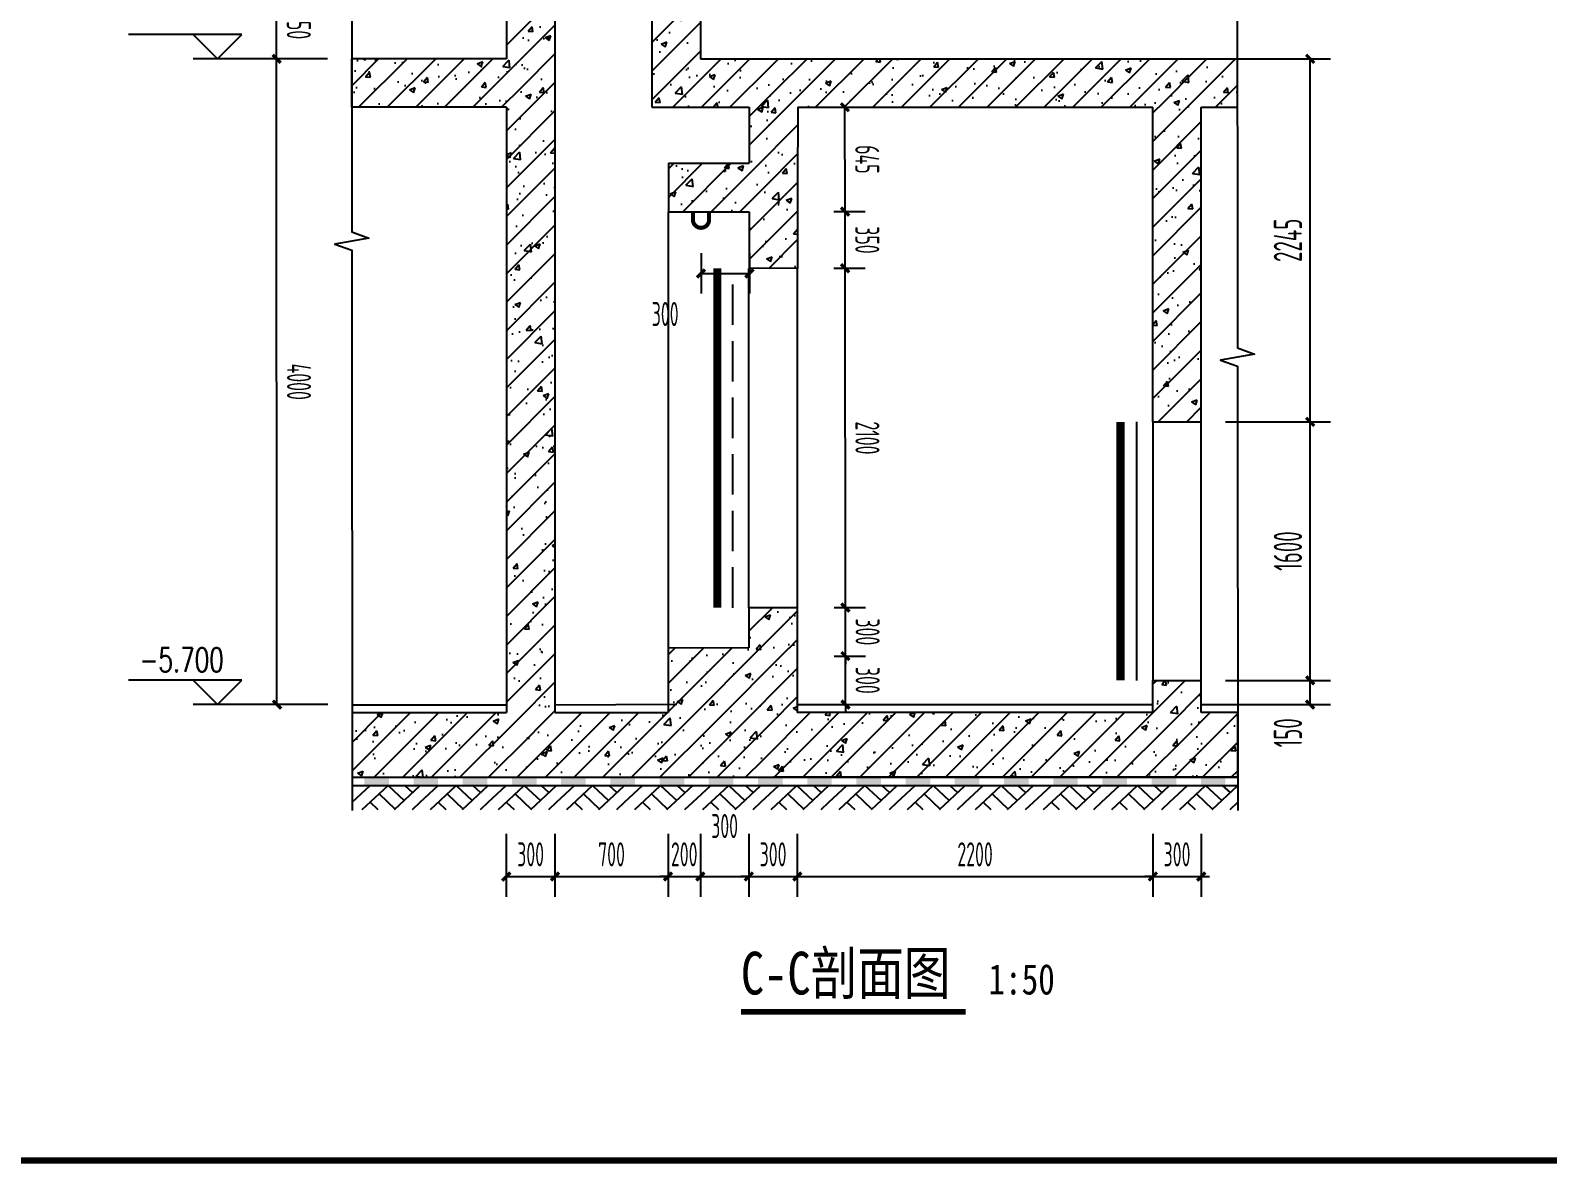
# Model space of a CAD drawing. Extents: x -473190 to 2138458, y -81875 to 2633646.
# Drawn here: x 1371582 to 1380972, y -21995 to -14981 of the extents above; entities that cross this region are included whole.
import ezdxf

# ---------------------------------------------------------------- set-up
doc = ezdxf.new("R2010")
doc.units = 0
doc.header["$LTSCALE"] = 1000
doc.linetypes.add('__DASH', pattern=[0.35, 0.25, -0.1])
for name, color, linetype in [('$0$填充', 8, 'Continuous'), ('A_PLAN_DETAIL_zx', 41, 'Continuous'), ('cxx车行线', 64, 'Continuous'), ('DIM_SYMB', 3, 'Continuous'), ('ECA_TK', 7, 'Continuous'), ('PUB_DIM', 3, 'Continuous'), ('PUB_HATCH', 8, 'Continuous'), ('PUB_TEXT', 7, 'Continuous'), ('RF-M', 4, 'Continuous'), ('RF-QT', 30, 'Continuous'), ('SURFACE', 6, 'Continuous'), ('tk', 7, 'Continuous'), ('TWT_DIM', 3, 'Continuous'), ('可见线', 7, 'Continuous')]:
    doc.layers.add(name, color=color, linetype=linetype)
doc.styles.add('_TCH_DIM', font='SIMPLEX', dxfattribs={"bigfont": 'GBCBIG'})
doc.styles.add('_TCH_DIM_T3', font='tssdeng.shx', dxfattribs={"width": 0.564706, "bigfont": '@@@tssdchn.shx'})
doc.styles.add('TYDG_01', font='', dxfattribs={"width": 0.8})
doc.styles.get('TYDG_01').set_extended_font_data('SimSun')
doc.dimstyles.new('_TCH_ARCH&&50', dxfattribs={"dimtxt": 175, "dimasz": 50, "dimexe": 125, "dimexo": 150, "dimgap": 50, "dimtad": 1, "dimdec": 0, "dimzin": 0, "dimdsep": 46, "dimtxsty": '_TCH_DIM_T3', "dimblk": 'ARCHTICK', "dimcen": 0.09, "dimclrt": 7, "dimazin": 2, "dimtfac": 1, "dimtdec": 0, "dimtix": 1, "dimtmove": 2, "dimatfit": 3, "dimfxl": 0, "dimtolj": 1, "dimtzin": 0, "dimarcsym": 0})
doc.dimstyles.new('_TWT_ARCH&&50', dxfattribs={"dimtxt": 148.75, "dimasz": 50, "dimexe": 125, "dimexo": 150, "dimgap": 63.125, "dimtad": 1, "dimdec": 0, "dimzin": 0, "dimdsep": 46, "dimtxsty": '_TCH_DIM_T3', "dimblk": 'ARCHTICK', "dimcen": 0.09, "dimclrt": 7, "dimazin": 2, "dimtfac": 1, "dimtdec": 0, "dimtix": 1, "dimtmove": 2, "dimatfit": 3, "dimfxl": 0, "dimtolj": 1, "dimtzin": 0, "dimarcsym": 0})
pattern_1 = [(45, (-477544.96, -71625.69), (-88.388348, 88.388348), []), (50, (-477544.96, -71625.7), (358.63009, -31.376067), [37.5, -412.5]), (355, (-477544.96, -71625.7), (-69.37567, 376.09607), [30, -330]), (100.4514, (-477515.08, -71628.3), (289.25469, 344.71977), [31.870095, -350.571056]), (46.1842, (-477544.96, -71525.7), (533.62052, -82.75951), [56.25, -618.75]), (96.6356, (-477500.5, -71532.6), (467.33135, 487.05894), [47.80514, -525.8565]), (351.1842, (-477544.96, -71525.7), (467.33097, 487.0593), [45, -495]), (21, (-477494.96, -71550.7), (298.453526, -201.309445), [37.5, -412.5]), (326, (-477494.96, -71550.7), (121.657666, 362.57502), [30, -330]), (71.4514, (-477470.1, -71567.47), (420.111314, 161.26525), [31.870095, -350.571056]), (37.5, (-477544.96, -71625.69), (6.079928, 166.446927), [0, -326, 0, -335, 0, -331.25]), (7.5, (-477544.96, -71625.69), (131.534769, 197.205856), [0, -191, 0, -318.5, 0, -126.25]), (327.5, (-477656.46, -71625.69), (266.911218, -11.277436), [0, -125, 0, -390, 0, -517.5]), (317.5, (-477706.46, -71625.7), (291.593085, 50.05249), [0, -162.5, 0, -259, 0, -367.5])]

# ---------------------------------------------------------------- blocks, each defined once
blk = doc.blocks.new('10B_A1E图框')
at = {"layer": 'ECA_TK', "const_width": 0.8}
blk.add_lwpolyline([(831, 10), (831, 584), (18, 584), (18, 10)], close=True, dxfattribs=at)
blk = doc.blocks.new('_ArchTick')
at = {"color": 0, "linetype": 'ByBlock', "const_width": 0.4}
blk.add_lwpolyline([(-0.5, -0.5), (0.5, 0.5)], dxfattribs=at)
blk = doc.blocks.new('*D2022')
at = {"layer": 'Defpoints', "color": 0, "transparency": 16777216}
for p in [(1378828.6, -19003.8), (1379502.4, -19003.8), (1378828.6, -19153.5)]:
    blk.add_point(p, dxfattribs=at)
at = {"layer": 'PUB_DIM', "color": 0, "lineweight": -2, "transparency": 16777216}
for p, q in [((1378978.6, -19003.8), (1379627.4, -19003.8)), ((1379502.4, -19153.5), (1379502.4, -19003.8)), ((1378978.6, -19153.5), (1379627.4, -19153.5))]:
    blk.add_line(p, q, dxfattribs=at)
at = {"layer": 'PUB_DIM', "color": 0, "lineweight": -2, "transparency": 16777216, "xscale": 50, "yscale": 50, "zscale": 50}
for p, rotation in [((1379502.4, -19003.8), 90), ((1379502.4, -19153.5), 270)]:
    blk.add_blockref('_ArchTick', p, dxfattribs=dict(at, rotation=rotation))
at = {"layer": 'PUB_DIM', "color": 7, "transparency": 16777216, "insert": (1379364.9, -19328.5), "char_height": 175, "attachment_point": 5, "rotation": 90, "style": '_TCH_DIM_T3'}
blk.add_mtext('\\A1;150', dxfattribs=at)
blk = doc.blocks.new('*D2023')
at = {"layer": 'Defpoints', "color": 0, "transparency": 16777216}
for p in [(1378828.6, -17403.8), (1379502.4, -17403.8), (1378828.6, -19003.8)]:
    blk.add_point(p, dxfattribs=at)
at = {"layer": 'PUB_DIM', "color": 0, "lineweight": -2, "transparency": 16777216}
for p, q in [((1378978.6, -17403.8), (1379627.4, -17403.8)), ((1379502.4, -19003.8), (1379502.4, -17403.8)), ((1378978.6, -19003.8), (1379627.4, -19003.8))]:
    blk.add_line(p, q, dxfattribs=at)
at = {"layer": 'PUB_DIM', "color": 0, "lineweight": -2, "transparency": 16777216, "xscale": 50, "yscale": 50, "zscale": 50}
for p, rotation in [((1379502.4, -17403.8), 90), ((1379502.4, -19003.8), 270)]:
    blk.add_blockref('_ArchTick', p, dxfattribs=dict(at, rotation=rotation))
at = {"layer": 'PUB_DIM', "color": 7, "transparency": 16777216, "insert": (1379364.9, -18203.8), "char_height": 175, "attachment_point": 5, "rotation": 90, "style": '_TCH_DIM_T3'}
blk.add_mtext('\\A1;1600', dxfattribs=at)
blk = doc.blocks.new('*D2024')
at = {"layer": 'Defpoints', "color": 0, "transparency": 16777216}
for p in [(1378828.6, -15157.7), (1379502.4, -15157.7), (1378828.6, -17403.8)]:
    blk.add_point(p, dxfattribs=at)
at = {"layer": 'PUB_DIM', "color": 0, "lineweight": -2, "transparency": 16777216}
for p, q in [((1378978.6, -15157.7), (1379627.4, -15157.7)), ((1379502.4, -17403.8), (1379502.4, -15157.7)), ((1378978.6, -17403.8), (1379627.4, -17403.8))]:
    blk.add_line(p, q, dxfattribs=at)
at = {"layer": 'PUB_DIM', "color": 0, "lineweight": -2, "transparency": 16777216, "xscale": 50, "yscale": 50, "zscale": 50}
for p, rotation in [((1379502.4, -15157.7), 90), ((1379502.4, -17403.8), 270)]:
    blk.add_blockref('_ArchTick', p, dxfattribs=dict(at, rotation=rotation))
at = {"layer": 'PUB_DIM', "color": 7, "transparency": 16777216, "insert": (1379364.9, -16280.7), "char_height": 175, "attachment_point": 5, "rotation": 90, "style": '_TCH_DIM_T3'}
blk.add_mtext('\\A1;2245', dxfattribs=at)
blk = doc.blocks.new('*D2041')
at = {"layer": 'Defpoints', "color": 0, "transparency": 16777216}
for p in [(1373105.9, -15158), (1373570.5, -15157.7), (1373572.8, -19153.7)]:
    blk.add_point(p, dxfattribs=at)
at = {"layer": 'TWT_DIM', "color": 0, "lineweight": -2, "transparency": 16777216}
for p, q in [((1373420.5, -15157.8), (1372980.9, -15158)), ((1373108.2, -19154), (1373105.9, -15158)), ((1373422.8, -19153.8), (1372983.2, -19154.1))]:
    blk.add_line(p, q, dxfattribs=at)
at = {"layer": 'TWT_DIM', "color": 0, "lineweight": -2, "transparency": 16777216, "xscale": 50, "yscale": 50, "zscale": 50}
for p, rotation in [((1373105.9, -15158), 90.03255938142323), ((1373108.2, -19154), 270.0325593814233)]:
    blk.add_blockref('_ArchTick', p, dxfattribs=dict(at, rotation=rotation))
at = {"layer": 'TWT_DIM', "color": 7, "transparency": 16777216, "insert": (1373244.6, -17155.9), "char_height": 148.75, "attachment_point": 5, "rotation": 270.03256, "style": '_TCH_DIM_T3'}
blk.add_mtext('\\A1;4000', dxfattribs=at)
blk = doc.blocks.new('*D2042')
at = {"layer": 'Defpoints', "color": 0, "transparency": 16777216}
for p in [(1373105.7, -14703.3), (1373570.2, -14703), (1373570.5, -15157.7)]:
    blk.add_point(p, dxfattribs=at)
at = {"layer": 'TWT_DIM', "color": 0, "lineweight": -2, "transparency": 16777216}
for p, q in [((1373420.2, -14703.1), (1372980.7, -14703.3)), ((1373105.9, -15158), (1373105.7, -14703.3)), ((1373420.5, -15157.8), (1372980.9, -15158))]:
    blk.add_line(p, q, dxfattribs=at)
at = {"layer": 'TWT_DIM', "color": 0, "lineweight": -2, "transparency": 16777216, "xscale": 50, "yscale": 50, "zscale": 50}
for p, rotation in [((1373105.7, -14703.3), 90.03255938140357), ((1373105.9, -15158), 270.0325593814036)]:
    blk.add_blockref('_ArchTick', p, dxfattribs=dict(at, rotation=rotation))
at = {"layer": 'TWT_DIM', "color": 7, "transparency": 16777216, "insert": (1373243.3, -14930.5), "char_height": 148.75, "attachment_point": 5, "rotation": 270.03256, "style": '_TCH_DIM_T3'}
blk.add_mtext('\\A1;1550', dxfattribs=at)
blk = doc.blocks.new('*D2047')
at = {"layer": 'Defpoints', "color": 0, "transparency": 16777216}
for p in [(1378528.6, -19803.7), (1378828.6, -19803.7), (1378828.6, -20217.9)]:
    blk.add_point(p, dxfattribs=at)
at = {"layer": 'TWT_DIM', "color": 0, "lineweight": -2, "transparency": 16777216}
for p, q in [((1378528.6, -19953.7), (1378528.6, -20342.9)), ((1378828.6, -19953.7), (1378828.6, -20342.9)), ((1378528.6, -20217.9), (1378478.6, -20217.9)), ((1378528.6, -20217.9), (1378828.6, -20217.9)), ((1378828.6, -20217.9), (1378878.6, -20217.9))]:
    blk.add_line(p, q, dxfattribs=at)
at = {"layer": 'TWT_DIM', "color": 0, "lineweight": -2, "transparency": 16777216, "xscale": 50, "yscale": 50, "zscale": 50}
for p, rotation in [((1378528.6, -20217.9), 8.338140713881614e-05), ((1378828.6, -20217.9), 180.0000833814072)]:
    blk.add_blockref('_ArchTick', p, dxfattribs=dict(at, rotation=rotation))
at = {"layer": 'TWT_DIM', "color": 7, "transparency": 16777216, "insert": (1378678.6, -20080.4), "char_height": 148.75, "attachment_point": 5, "rotation": 0.00008, "style": '_TCH_DIM_T3'}
blk.add_mtext('\\A1;300', dxfattribs=at)
blk = doc.blocks.new('*D2048')
at = {"layer": 'Defpoints', "color": 0, "transparency": 16777216}
for p in [(1376328.6, -19803.7), (1378528.6, -19803.7), (1378528.6, -20217.9)]:
    blk.add_point(p, dxfattribs=at)
at = {"layer": 'TWT_DIM', "color": 0, "lineweight": -2, "transparency": 16777216}
for p, q in [((1376328.6, -19953.7), (1376328.6, -20342.9)), ((1378528.6, -19953.7), (1378528.6, -20342.9)), ((1376328.6, -20217.9), (1378528.6, -20217.9))]:
    blk.add_line(p, q, dxfattribs=at)
at = {"layer": 'TWT_DIM', "color": 0, "lineweight": -2, "transparency": 16777216, "xscale": 50, "yscale": 50, "zscale": 50}
for p, rotation in [((1376328.6, -20217.9), 180.0000833814073), ((1378528.6, -20217.9), 8.338140730580702e-05)]:
    blk.add_blockref('_ArchTick', p, dxfattribs=dict(at, rotation=rotation))
at = {"layer": 'TWT_DIM', "color": 7, "transparency": 16777216, "insert": (1377428.6, -20080.4), "char_height": 148.75, "attachment_point": 5, "rotation": 0.00008, "style": '_TCH_DIM_T3'}
blk.add_mtext('\\A1;2200', dxfattribs=at)
blk = doc.blocks.new('*D2049')
at = {"layer": 'Defpoints', "color": 0, "transparency": 16777216}
for p in [(1376028.4, -19803.7), (1376328.6, -19803.7), (1376328.6, -20217.9)]:
    blk.add_point(p, dxfattribs=at)
at = {"layer": 'TWT_DIM', "color": 0, "lineweight": -2, "transparency": 16777216}
for p, q in [((1376028.4, -19953.7), (1376028.4, -20342.9)), ((1376328.6, -19953.7), (1376328.6, -20342.9)), ((1376028.4, -20217.9), (1375978.4, -20217.9)), ((1376028.4, -20217.9), (1376328.6, -20217.9)), ((1376328.6, -20217.9), (1376378.6, -20217.9))]:
    blk.add_line(p, q, dxfattribs=at)
at = {"layer": 'TWT_DIM', "color": 0, "lineweight": -2, "transparency": 16777216, "xscale": 50, "yscale": 50, "zscale": 50}
for p, rotation in [((1376028.4, -20217.9), 8.338140761843249e-05), ((1376328.6, -20217.9), 180.0000833814076)]:
    blk.add_blockref('_ArchTick', p, dxfattribs=dict(at, rotation=rotation))
at = {"layer": 'TWT_DIM', "color": 7, "transparency": 16777216, "insert": (1376178.5, -20080.4), "char_height": 148.75, "attachment_point": 5, "rotation": 0.00008, "style": '_TCH_DIM_T3'}
blk.add_mtext('\\A1;300', dxfattribs=at)
blk = doc.blocks.new('*D2050')
at = {"layer": 'Defpoints', "color": 0, "transparency": 16777216}
for p in [(1375728.6, -19803.7), (1376028.4, -19803.7), (1376028.4, -20217.9)]:
    blk.add_point(p, dxfattribs=at)
at = {"layer": 'TWT_DIM', "color": 0, "lineweight": -2, "transparency": 16777216}
for p, q in [((1375728.6, -19953.7), (1375728.6, -20342.9)), ((1376028.4, -19953.7), (1376028.4, -20342.9)), ((1375728.6, -20217.9), (1376028.4, -20217.9))]:
    blk.add_line(p, q, dxfattribs=at)
at = {"layer": 'TWT_DIM', "color": 0, "lineweight": -2, "transparency": 16777216, "xscale": 50, "yscale": 50, "zscale": 50}
for p, rotation in [((1375728.6, -20217.9), 180.0000833814073), ((1376028.4, -20217.9), 8.33814073566959e-05)]:
    blk.add_blockref('_ArchTick', p, dxfattribs=dict(at, rotation=rotation))
at = {"layer": 'TWT_DIM', "color": 7, "transparency": 16777216, "insert": (1375878.5, -19905.4), "char_height": 148.75, "attachment_point": 5, "rotation": 0.00008, "style": '_TCH_DIM_T3'}
blk.add_mtext('\\A1;300', dxfattribs=at)
blk = doc.blocks.new('*D2051')
at = {"layer": 'Defpoints', "color": 0, "transparency": 16777216}
for p in [(1375528.5, -19803.7), (1375728.6, -19803.7), (1375728.6, -20217.9)]:
    blk.add_point(p, dxfattribs=at)
at = {"layer": 'TWT_DIM', "color": 0, "lineweight": -2, "transparency": 16777216}
for p, q in [((1375528.5, -19953.7), (1375528.5, -20342.9)), ((1375728.6, -19953.7), (1375728.6, -20342.9)), ((1375528.5, -20217.9), (1375478.5, -20217.9)), ((1375528.5, -20217.9), (1375728.6, -20217.9)), ((1375728.6, -20217.9), (1375778.6, -20217.9))]:
    blk.add_line(p, q, dxfattribs=at)
at = {"layer": 'TWT_DIM', "color": 0, "lineweight": -2, "transparency": 16777216, "xscale": 50, "yscale": 50, "zscale": 50}
for p, rotation in [((1375528.5, -20217.9), 8.33814077783046e-05), ((1375728.6, -20217.9), 180.0000833814077)]:
    blk.add_blockref('_ArchTick', p, dxfattribs=dict(at, rotation=rotation))
at = {"layer": 'TWT_DIM', "color": 7, "transparency": 16777216, "insert": (1375628.6, -20080.4), "char_height": 148.75, "attachment_point": 5, "rotation": 0.00008, "style": '_TCH_DIM_T3'}
blk.add_mtext('\\A1;200', dxfattribs=at)
blk = doc.blocks.new('*D2052')
at = {"layer": 'Defpoints', "color": 0, "transparency": 16777216}
for p in [(1374828.6, -19803.7), (1375528.5, -19803.7), (1375528.5, -20217.9)]:
    blk.add_point(p, dxfattribs=at)
at = {"layer": 'TWT_DIM', "color": 0, "lineweight": -2, "transparency": 16777216}
for p, q in [((1374828.6, -19953.7), (1374828.6, -20342.9)), ((1375528.5, -19953.7), (1375528.5, -20342.9)), ((1374828.6, -20217.9), (1375528.5, -20217.9))]:
    blk.add_line(p, q, dxfattribs=at)
at = {"layer": 'TWT_DIM', "color": 0, "lineweight": -2, "transparency": 16777216, "xscale": 50, "yscale": 50, "zscale": 50}
for p, rotation in [((1374828.6, -20217.9), 180.0000833814072), ((1375528.5, -20217.9), 8.338140716586261e-05)]:
    blk.add_blockref('_ArchTick', p, dxfattribs=dict(at, rotation=rotation))
at = {"layer": 'TWT_DIM', "color": 7, "transparency": 16777216, "insert": (1375178.6, -20080.4), "char_height": 148.75, "attachment_point": 5, "rotation": 0.00008, "style": '_TCH_DIM_T3'}
blk.add_mtext('\\A1;700', dxfattribs=at)
blk = doc.blocks.new('*D2053')
at = {"layer": 'Defpoints', "color": 0, "transparency": 16777216}
for p in [(1374527.2, -19803.7), (1374828.6, -19803.7), (1374828.6, -20217.9)]:
    blk.add_point(p, dxfattribs=at)
at = {"layer": 'TWT_DIM', "color": 0, "lineweight": -2, "transparency": 16777216}
for p, q in [((1374527.2, -19953.7), (1374527.2, -20342.9)), ((1374828.6, -19953.7), (1374828.6, -20342.9)), ((1374527.2, -20217.9), (1374828.6, -20217.9))]:
    blk.add_line(p, q, dxfattribs=at)
at = {"layer": 'TWT_DIM', "color": 0, "lineweight": -2, "transparency": 16777216, "xscale": 50, "yscale": 50, "zscale": 50}
for p, rotation in [((1374527.2, -20217.9), 180.0000833814075), ((1374828.6, -20217.9), 8.338140753480696e-05)]:
    blk.add_blockref('_ArchTick', p, dxfattribs=dict(at, rotation=rotation))
at = {"layer": 'TWT_DIM', "color": 7, "transparency": 16777216, "insert": (1374677.9, -20080.4), "char_height": 148.75, "attachment_point": 5, "rotation": 0.00008, "style": '_TCH_DIM_T3'}
blk.add_mtext('\\A1;300', dxfattribs=at)
blk = doc.blocks.new('*D2054')
at = {"layer": 'Defpoints', "color": 0, "transparency": 16777216}
for p in [(1376402.9, -15457.7), (1376623.1, -15457.5), (1376403.5, -16103.3)]:
    blk.add_point(p, dxfattribs=at)
at = {"layer": 'TWT_DIM', "color": 0, "lineweight": -2, "transparency": 16777216}
for p, q in [((1376552.9, -15457.5), (1376748.1, -15457.4)), ((1376623.7, -16103.1), (1376623.1, -15457.5)), ((1376553.5, -16103.2), (1376748.7, -16103))]:
    blk.add_line(p, q, dxfattribs=at)
at = {"layer": 'TWT_DIM', "color": 0, "lineweight": -2, "transparency": 16777216, "xscale": 50, "yscale": 50, "zscale": 50}
for p, rotation in [((1376623.1, -15457.5), 90.05403621499207), ((1376623.7, -16103.1), 270.0540362149921)]:
    blk.add_blockref('_ArchTick', p, dxfattribs=dict(at, rotation=rotation))
at = {"layer": 'TWT_DIM', "color": 7, "transparency": 16777216, "insert": (1376760.9, -15780.2), "char_height": 148.75, "attachment_point": 5, "rotation": 270.05404, "style": '_TCH_DIM_T3'}
blk.add_mtext('\\A1;645', dxfattribs=at)
blk = doc.blocks.new('*D2055')
at = {"layer": 'Defpoints', "color": 0, "transparency": 16777216}
for p in [(1376403.5, -16103.3), (1376623.7, -16103.1), (1376403.9, -16454.1)]:
    blk.add_point(p, dxfattribs=at)
at = {"layer": 'TWT_DIM', "color": 0, "lineweight": -2, "transparency": 16777216}
for p, q in [((1376553.5, -16103.2), (1376748.7, -16103)), ((1376624.1, -16453.9), (1376623.7, -16103.1)), ((1376553.9, -16454), (1376749.1, -16453.8))]:
    blk.add_line(p, q, dxfattribs=at)
at = {"layer": 'TWT_DIM', "color": 0, "lineweight": -2, "transparency": 16777216, "xscale": 50, "yscale": 50, "zscale": 50}
for p, rotation in [((1376623.7, -16103.1), 90.0540362149784), ((1376624.1, -16453.9), 270.0540362149784)]:
    blk.add_blockref('_ArchTick', p, dxfattribs=dict(at, rotation=rotation))
at = {"layer": 'TWT_DIM', "color": 7, "transparency": 16777216, "insert": (1376761.4, -16278.4), "char_height": 148.75, "attachment_point": 5, "rotation": 270.05404, "style": '_TCH_DIM_T3'}
blk.add_mtext('\\A1;350', dxfattribs=at)
blk = doc.blocks.new('*D2056')
at = {"layer": 'Defpoints', "color": 0, "transparency": 16777216}
for p in [(1376403.9, -16454.1), (1376624.1, -16453.9), (1376405.9, -18554.1)]:
    blk.add_point(p, dxfattribs=at)
at = {"layer": 'TWT_DIM', "color": 0, "lineweight": -2, "transparency": 16777216}
for p, q in [((1376553.9, -16454), (1376749.1, -16453.8)), ((1376626, -18553.9), (1376624.1, -16453.9)), ((1376555.9, -18554), (1376751, -18553.8))]:
    blk.add_line(p, q, dxfattribs=at)
at = {"layer": 'TWT_DIM', "color": 0, "lineweight": -2, "transparency": 16777216, "xscale": 50, "yscale": 50, "zscale": 50}
for p, rotation in [((1376624.1, -16453.9), 90.05403621498861), ((1376626, -18553.9), 270.0540362149886)]:
    blk.add_blockref('_ArchTick', p, dxfattribs=dict(at, rotation=rotation))
at = {"layer": 'TWT_DIM', "color": 7, "transparency": 16777216, "insert": (1376762.6, -17503.8), "char_height": 148.75, "attachment_point": 5, "rotation": 270.05404, "style": '_TCH_DIM_T3'}
blk.add_mtext('\\A1;2100', dxfattribs=at)
blk = doc.blocks.new('*D2057')
at = {"layer": 'Defpoints', "color": 0, "transparency": 16777216}
for p in [(1376405.9, -18554.1), (1376626, -18553.9), (1376406.1, -18854.1)]:
    blk.add_point(p, dxfattribs=at)
at = {"layer": 'TWT_DIM', "color": 0, "lineweight": -2, "transparency": 16777216}
for p, q in [((1376555.9, -18554), (1376751, -18553.8)), ((1376626, -18553.9), (1376626, -18503.9)), ((1376626.3, -18853.9), (1376626, -18553.9)), ((1376556.1, -18854), (1376751.3, -18853.8)), ((1376626.3, -18853.9), (1376626.4, -18903.9))]:
    blk.add_line(p, q, dxfattribs=at)
at = {"layer": 'TWT_DIM', "color": 0, "lineweight": -2, "transparency": 16777216, "xscale": 50, "yscale": 50, "zscale": 50}
for p, rotation in [((1376626, -18553.9), 270.0540362149947), ((1376626.3, -18853.9), 90.05403621499464)]:
    blk.add_blockref('_ArchTick', p, dxfattribs=dict(at, rotation=rotation))
at = {"layer": 'TWT_DIM', "color": 7, "transparency": 16777216, "insert": (1376763.7, -18703.8), "char_height": 148.75, "attachment_point": 5, "rotation": 270.05404, "style": '_TCH_DIM_T3'}
blk.add_mtext('\\A1;300', dxfattribs=at)
blk = doc.blocks.new('*D2058')
at = {"layer": 'Defpoints', "color": 0, "transparency": 16777216}
for p in [(1376406.1, -18854.1), (1376626.3, -18853.9), (1376406.4, -19154.1)]:
    blk.add_point(p, dxfattribs=at)
at = {"layer": 'TWT_DIM', "color": 0, "lineweight": -2, "transparency": 16777216}
for p, q in [((1376556.1, -18854), (1376751.3, -18853.8)), ((1376626.3, -18853.9), (1376626.3, -18803.9)), ((1376626.6, -19153.9), (1376626.3, -18853.9)), ((1376556.4, -19154), (1376751.6, -19153.8)), ((1376626.6, -19153.9), (1376626.7, -19203.9))]:
    blk.add_line(p, q, dxfattribs=at)
at = {"layer": 'TWT_DIM', "color": 0, "lineweight": -2, "transparency": 16777216, "xscale": 50, "yscale": 50, "zscale": 50}
for p, rotation in [((1376626.3, -18853.9), 270.0540362149956), ((1376626.6, -19153.9), 90.05403621499556)]:
    blk.add_blockref('_ArchTick', p, dxfattribs=dict(at, rotation=rotation))
at = {"layer": 'TWT_DIM', "color": 7, "transparency": 16777216, "insert": (1376764, -19003.8), "char_height": 148.75, "attachment_point": 5, "rotation": 270.05404, "style": '_TCH_DIM_T3'}
blk.add_mtext('\\A1;300', dxfattribs=at)
blk = doc.blocks.new('*D2059')
at = {"layer": 'Defpoints', "color": 0, "transparency": 16777216}
for p in [(1375732.5, -16211), (1376032, -16211), (1376032, -16485.8)]:
    blk.add_point(p, dxfattribs=at)
at = {"layer": 'TWT_DIM', "color": 0, "lineweight": -2, "transparency": 16777216}
for p, q in [((1375732.5, -16361), (1375732.5, -16610.8)), ((1376032, -16361), (1376032, -16610.8)), ((1375732.5, -16485.8), (1376032, -16485.8))]:
    blk.add_line(p, q, dxfattribs=at)
at = {"layer": 'TWT_DIM', "color": 0, "lineweight": -2, "transparency": 16777216, "xscale": 50, "yscale": 50, "zscale": 50}
for p, rotation in [((1375732.5, -16485.8), 179.9983095323187), ((1376032, -16485.8), 359.9983095323187)]:
    blk.add_blockref('_ArchTick', p, dxfattribs=dict(at, rotation=rotation))
at = {"layer": 'TWT_DIM', "color": 7, "transparency": 16777216, "insert": (1375510.6, -16736.6), "char_height": 148.75, "attachment_point": 5, "rotation": 359.99831, "style": '_TCH_DIM_T3'}
blk.add_mtext('\\A1;300', dxfattribs=at)
blk = doc.blocks.new('$LinePat$防水层2')
at = {"color": 0}
blk.add_line((0, 0), (600, 0), dxfattribs=at)
blk.add_solid([(150, 0), (450, 0), (150, -100), (450, -100)], dxfattribs=at)
blk = doc.blocks.new('$LinePat$素土夯实')
at = {"color": 0}
for p, q in [((0, -210), (210, 0)), ((120, -300), (420, 0)), ((420, 0), (608, -188)), ((495, -300), (795, 0)), ((615, 0), (705, -90)), ((315, -105), (502, -293)), ((210, -210), (300, -300)), ((705, -300), (795, -210))]:
    blk.add_line(p, q, dxfattribs=at)

msp = doc.modelspace()

# ---------------------------------------------------------------- hatches: boundary and pattern name
at = {"layer": 'PUB_HATCH'}
h = msp.add_hatch(dxfattribs=at)
h.set_pattern_fill('钢筋混凝土', color=256, scale=50, style=0)
h.set_pattern_definition(pattern_1)
h.paths.add_polyline_path([(1374528.6, -14103), (1374528.6, -15157.7), (1374628.6, -15349.4), (1374828.6, -15432.7), (1374828.6, -14103)])
h = msp.add_hatch(dxfattribs=at)
h.set_pattern_fill('钢筋混凝土', color=256, scale=50, style=0)
h.set_pattern_definition(pattern_1)
h.paths.add_polyline_path([(1375428.6, -14103), (1375428.6, -15457.7), (1375728.6, -15157.7), (1375728.6, -14103)])
h = msp.add_hatch(dxfattribs=at)
h.set_pattern_fill('钢筋混凝土', color=256, scale=50, style=0)
h.set_pattern_definition(pattern_1)
h.paths.add_polyline_path([(1374628.6, -15349.4), (1374528.6, -15157.7), (1373570.7, -15157.7), (1373570.7, -15457.7), (1374528.6, -15457.7)])
h = msp.add_hatch(dxfattribs=at)
h.set_pattern_fill('钢筋混凝土', color=256, scale=50, style=0)
h.set_pattern_definition(pattern_1)
h.paths.add_polyline_path([(1375728.6, -15157.7), (1375428.6, -15457.7), (1376030.7, -15457.7), (1376180.7, -15357.7), (1376180.7, -15157.7)])
h = msp.add_hatch(dxfattribs=at)
h.set_pattern_fill('钢筋混凝土', color=256, scale=50, style=0)
h.set_pattern_definition(pattern_1)
h.paths.add_polyline_path([(1376180.7, -15357.7), (1376330.7, -15457.7), (1378528.6, -15457.7), (1378728.6, -15357.7), (1378828.6, -15157.7), (1376180.7, -15157.7)])
h = msp.add_hatch(dxfattribs=at)
h.set_pattern_fill('钢筋混凝土', color=256, scale=50, style=0)
h.set_pattern_definition(pattern_1)
h.paths.add_polyline_path([(1378728.6, -15357.7), (1378828.6, -15457.7), (1379051.8, -15457.7), (1379051.8, -15157.7), (1378828.6, -15157.7)])
h = msp.add_hatch(dxfattribs=at)
h.set_pattern_fill('钢筋混凝土', color=256, scale=50, style=0)
h.set_pattern_definition(pattern_1)
h.paths.add_polyline_path([(1374628.6, -15349.4), (1374528.6, -15457.7), (1374528.6, -19203.7), (1374678.6, -19337.1), (1374828.6, -19203.7), (1374828.6, -15432.7)])
h = msp.add_hatch(dxfattribs=at)
h.set_pattern_fill('钢筋混凝土', color=256, scale=50, style=0)
h.set_pattern_definition(pattern_1)
h.paths.add_polyline_path([(1376180.7, -15357.7), (1376030.7, -15457.7), (1376030.6, -15804.1), (1376130.5, -15954.2), (1376330.5, -15954.3), (1376330.7, -15457.7)])
h = msp.add_hatch(dxfattribs=at)
h.set_pattern_fill('钢筋混凝土', color=256, scale=50, style=0)
h.set_pattern_definition(pattern_1)
h.paths.add_polyline_path([(1378828.6, -17403.8), (1378828.6, -15457.7), (1378728.6, -15357.7), (1378528.6, -15457.7), (1378528.6, -17403.8)])
h = msp.add_hatch(dxfattribs=at)
h.set_pattern_fill('钢筋混凝土', color=256, scale=50, style=0)
h.set_pattern_definition(pattern_1)
h.paths.add_polyline_path([(1375530.3, -16103.7), (1376030.4, -16104.1), (1376130.5, -15954.2), (1376030.6, -15804.1), (1375530.5, -15803.7)])
h = msp.add_hatch(dxfattribs=at)
h.set_pattern_fill('钢筋混凝土', color=256, scale=50, style=0)
h.set_pattern_definition(pattern_1)
h.paths.add_polyline_path([(1376130.5, -15954.2), (1376030.4, -16104.1), (1376030.2, -16454.1), (1376330.2, -16454.3), (1376330.5, -15954.3)])
h = msp.add_hatch(dxfattribs=at)
h.set_pattern_fill('钢筋混凝土', color=256, scale=50, style=0)
h.set_pattern_definition(pattern_1)
h.paths.add_polyline_path([(1376028.5, -18554.1), (1376028.4, -18803.5), (1375961.7, -18803.6), (1376328.4, -18803.7), (1376328.5, -18554.3)])
h = msp.add_hatch(dxfattribs=at)
h.set_pattern_fill('钢筋混凝土', color=256, scale=50, style=0)
h.set_pattern_definition(pattern_1)
h.paths.add_polyline_path([(1376328.4, -18803.5), (1375528.4, -18803.8), (1375528.5, -19203.7), (1376013, -19337.1), (1376328.5, -19203.7)])
h = msp.add_hatch(dxfattribs=at)
h.set_pattern_fill('钢筋混凝土', color=256, scale=50, style=0)
h.set_pattern_definition(pattern_1)
h.paths.add_polyline_path([(1378728.6, -19337.1), (1378828.6, -19203.7), (1378828.6, -19003.8), (1378528.6, -19003.8), (1378528.6, -19203.7)])
h = msp.add_hatch(dxfattribs=at)
h.set_pattern_fill('钢筋混凝土', color=256, scale=50, style=0)
h.set_pattern_definition(pattern_1)
h.paths.add_polyline_path([(1373572.6, -19603.7), (1374678.6, -19603.7), (1374678.6, -19337.1), (1374528.6, -19203.7), (1373572.6, -19203.7)])
h = msp.add_hatch(dxfattribs=at)
h.set_pattern_fill('钢筋混凝土', color=256, scale=50, style=0)
h.set_pattern_definition(pattern_1)
h.paths.add_polyline_path([(1374678.6, -19337.1), (1374678.6, -19603.7), (1376182.1, -19603.7), (1376013, -19337.1), (1375528.5, -19203.7), (1374828.6, -19203.7)])
h = msp.add_hatch(dxfattribs=at)
h.set_pattern_fill('钢筋混凝土', color=256, scale=50, style=0)
h.set_pattern_definition(pattern_1)
h.paths.add_polyline_path([(1378728.6, -19337.1), (1378528.6, -19203.7), (1376328.5, -19203.7), (1376013, -19337.1), (1376182.1, -19603.7), (1378828.6, -19603.7)])
h = msp.add_hatch(dxfattribs=at)
h.set_pattern_fill('钢筋混凝土', color=256, scale=50, style=0)
h.set_pattern_definition(pattern_1)
h.paths.add_polyline_path([(1379054.3, -19203.7), (1378828.6, -19203.7), (1378728.6, -19337.1), (1378828.6, -19603.7), (1379054.3, -19603.7)])

# ---------------------------------------------------------------- linework, layer by layer
msp.add_lwpolyline([(1378828.6, -19153.6), (1379054.1, -19153.5)])
at = {"layer": 'A_PLAN_DETAIL_zx', "const_width": 25}
msp.add_lwpolyline([(1375682.5, -16103.7), (1375682.5, -16153.6, 1), (1375782.5, -16153.6), (1375782.5, -16103.7)], format="xyb", dxfattribs=at)
at = {"layer": 'cxx车行线'}
msp.add_line((1375528.5, -16103.7), (1375528.4, -18803.8), dxfattribs=at)
at = {"layer": 'DIM_SYMB'}
for points in [[(1373569.3, -12760.5), (1373571, -16228.8), (1373676, -16267), (1373466.1, -16304.1), (1373571.1, -16341.3), (1373572.8, -19809.6)], [(1379051, -14196.8), (1379052.7, -16947), (1379157.7, -16985.1), (1378947.8, -17022.3), (1379052.8, -17059.5), (1379054.5, -19809.6)]]:
    msp.add_lwpolyline(points, dxfattribs=at)
at = {"layer": 'DIM_SYMB', "const_width": 35}
msp.add_lwpolyline([(1375979.4, -21054.7), (1377371.4, -21054.7)], dxfattribs=at)
at = {"layer": 'PUB_DIM'}
for p, q in [((1372889.7, -15007.7), (1372189.7, -15007.7)), ((1372739.7, -15157.7), (1372589.7, -15007.7)), ((1372739.7, -15157.7), (1372889.7, -15007.7)), ((1373089.7, -15157.7), (1372589.7, -15157.7)), ((1372889.7, -19003.7), (1372189.7, -19003.7)), ((1372739.7, -19153.7), (1372589.7, -19003.7)), ((1372739.7, -19153.7), (1372889.7, -19003.7)), ((1373089.7, -19153.7), (1372589.7, -19153.7))]:
    msp.add_line(p, q, dxfattribs=at)
at = {"layer": 'RF-M'}
for p, q in [((1378428.6, -17403.8), (1378428.6, -19003.8)), ((1378528.6, -17403.8), (1378528.6, -19003.8)), ((1378828.6, -19003.8), (1378828.6, -17403.8))]:
    msp.add_line(p, q, dxfattribs=at)
at = {"layer": 'RF-M', "const_width": 50}
for points in [[(1375832.9, -18554.2), (1375832.8, -16454.2)], [(1378328.6, -17404.2), (1378328.6, -19003.8)]]:
    msp.add_lwpolyline(points, dxfattribs=at)
at = {"layer": 'RF-M', "linetype": '__DASH'}
msp.add_lwpolyline([(1375928.6, -18554.2), (1375928.6, -16454.2)], dxfattribs=at)
at = {"layer": 'RF-M'}
for points in [[(1376028.6, -18554.2), (1376028.6, -16454.2)], [(1376328.6, -16454.2), (1376328.6, -18554.2)]]:
    msp.add_lwpolyline(points, dxfattribs=at)
at = {"layer": 'RF-QT'}
for p, q in [((1374528.6, -14103), (1374528.6, -15157.7)), ((1374828.6, -14103), (1374828.6, -15432.7)), ((1375428.6, -14103), (1375428.6, -15457.7)), ((1375728.6, -14103), (1375728.6, -15157.7)), ((1374528.6, -15157.7), (1373570.7, -15157.7)), ((1373570.7, -15457.7), (1373570.7, -15157.7)), ((1375728.6, -15157.7), (1376180.7, -15157.7)), ((1376180.7, -15157.7), (1378828.6, -15157.7)), ((1378828.6, -15157.7), (1379051.8, -15157.7)), ((1379051.8, -15157.7), (1379051.8, -15457.7)), ((1374528.6, -15457.7), (1373570.7, -15457.7)), ((1374528.6, -15457.7), (1374528.6, -19203.7)), ((1374828.6, -15432.7), (1374828.6, -19203.7)), ((1375428.6, -15457.7), (1376030.7, -15457.7)), ((1376030.7, -15457.7), (1376030.6, -15804.1)), ((1376330.7, -15457.7), (1376330.5, -15954.3)), ((1376330.7, -15457.7), (1378528.6, -15457.7)), ((1378528.6, -17403.8), (1378528.6, -15457.7)), ((1378828.6, -17403.8), (1378828.6, -15457.7)), ((1378828.6, -15457.7), (1379051.8, -15457.7)), ((1375530.5, -15803.7), (1375530.3, -16103.7)), ((1375530.5, -15803.7), (1376030.6, -15804.1)), ((1376330.5, -15954.3), (1376330.2, -16454.3)), ((1375530.3, -16103.7), (1376030.4, -16104.1)), ((1376030.4, -16104.1), (1376030.2, -16454.1)), ((1376330.2, -16454.3), (1376030.2, -16454.1)), ((1378528.6, -17403.8), (1378828.6, -17403.8)), ((1376028.5, -18554.1), (1376028.4, -18803.5)), ((1376328.5, -18554.3), (1376028.5, -18554.1)), ((1376328.5, -18554.3), (1376328.4, -18803.7)), ((1376028.4, -18803.5), (1375528.4, -18803.8)), ((1375528.4, -18803.8), (1375528.5, -19203.7)), ((1376328.4, -18803.5), (1376328.5, -19203.7)), ((1378528.6, -19203.7), (1378528.6, -19003.8)), ((1378528.6, -19003.8), (1378828.6, -19003.8)), ((1378828.6, -19203.7), (1378828.6, -19003.8)), ((1373572.6, -19203.7), (1374528.6, -19203.7)), ((1373572.6, -19203.7), (1373572.6, -19603.7)), ((1374828.6, -19203.7), (1375528.5, -19203.7)), ((1378528.6, -19203.7), (1376328.5, -19203.7)), ((1379054.3, -19203.7), (1378828.6, -19203.7)), ((1379054.3, -19603.7), (1379054.3, -19203.7)), ((1373572.6, -19603.7), (1374678.6, -19603.7)), ((1374678.6, -19603.7), (1376182.1, -19603.7)), ((1378828.6, -19603.7), (1376182.1, -19603.7)), ((1379054.3, -19603.7), (1378828.6, -19603.7))]:
    msp.add_line(p, q, dxfattribs=at)
at = {"layer": 'SURFACE'}
for points in [[(1373572.7, -19603.7), (1379054.3, -19603.7)], [(1373572.7, -19653.7), (1379054.4, -19653.7)]]:
    msp.add_lwpolyline(points, dxfattribs=at)
at = {"layer": '可见线'}
for points in [[(1375581.9, -19153.9), (1374828.6, -19156.5)], [(1376331.9, -19154.2), (1378528.6, -19153.7)], [(1374528.6, -19157.4), (1373572.4, -19157.8)]]:
    msp.add_lwpolyline(points, dxfattribs=at)

# ---------------------------------------------------------------- block references
at = {"layer": '$0$填充', "xscale": 0.5303999592789727, "yscale": 0.5, "zscale": 0.5, "rotation": 5.958017540135388e-06}
for p in [(1373572.7, -19653.7), (1373994.4, -19653.7), (1374416, -19653.7), (1374837.7, -19653.7), (1375259.4, -19653.7), (1375681, -19653.7), (1376102.7, -19653.7), (1376524.4, -19653.7), (1376946, -19653.7), (1377367.7, -19653.7), (1377789.4, -19653.7), (1378211, -19653.7), (1378632.7, -19653.7)]:
    msp.add_blockref('$LinePat$素土夯实', p, dxfattribs=at)
at = {"layer": 'SURFACE', "xscale": 0.5075627809969944, "yscale": 0.5, "zscale": 0.5, "rotation": 5.957977327904978e-06}
for p in [(1373572.7, -19603.7), (1373877.2, -19603.7), (1374181.7, -19603.7), (1374486.3, -19603.7), (1374790.8, -19603.7), (1375095.3, -19603.7), (1375399.9, -19603.7), (1375704.4, -19603.7), (1376009, -19603.7), (1376313.5, -19603.7), (1376618, -19603.7), (1376922.6, -19603.7), (1377227.1, -19603.7), (1377531.6, -19603.7), (1377836.2, -19603.7), (1378140.7, -19603.7), (1378445.3, -19603.7), (1378749.8, -19603.7)]:
    msp.add_blockref('$LinePat$防水层2', p, dxfattribs=at)
at = {"layer": 'tk', "xscale": 50, "yscale": 50, "zscale": 50}
msp.add_blockref('10B_A1E图框', (1348313.1, -22474.7), dxfattribs=at)

# ---------------------------------------------------------------- texts
at = {"layer": 'PUB_TEXT'}
for s, height, style, width, p in [('-5.700', 148.75, '_TCH_DIM', 0.705882, (1372257.2, -18951.2)), ('C-C剖面图', 264.35, 'TYDG_01', 0.8, (1375979.4, -20947.8)), ('1:50', 188.82, 'TYDG_01', 0.8, (1377511.4, -20947.8))]:
    msp.add_text(s, height=height, dxfattribs=dict(at, style=style, width=width)).set_placement(p)

# ---------------------------------------------------------------- dimensions: what is measured, and where the dimension line sits
at = {"layer": 'PUB_DIM'}
dim = msp.add_aligned_dim(p1=(1378828.6, -17403.8), p2=(1378828.6, -15157.7), distance=-673.9, text='2245', dimstyle='_TCH_ARCH&&50', dxfattribs=at)
dim.commit()
dim.dimension.update_dxf_attribs({"geometry": '*D2024', "text_midpoint": (1379364.9, -16280.7)})
dim = msp.add_aligned_dim(p1=(1378828.6, -19003.8), p2=(1378828.6, -17403.8), distance=-673.9, dimstyle='_TCH_ARCH&&50', dxfattribs=at)
dim.commit()
dim.dimension.update_dxf_attribs({"geometry": '*D2023', "text_midpoint": (1379364.9, -18203.8)})
dim = msp.add_linear_dim(base=(1379502.4, -19003.8), p1=(1378828.6, -19153.5), p2=(1378828.6, -19003.8), angle=90, dimstyle='_TCH_ARCH&&50', dxfattribs=at)
dim.commit()
dim.dimension.update_dxf_attribs({"geometry": '*D2022', "text_midpoint": (1379364.9, -19328.5), "dimtype": 129})
at = {"layer": 'TWT_DIM'}
for p1, p2, distance, text, picture, middle in [((1373570.5, -15157.7), (1373570.2, -14703), 464.6, '1550', '*D2042', (1373243.3, -14930.5)), ((1373572.8, -19153.7), (1373570.5, -15157.7), 464.6, '4000', '*D2041', (1373244.6, -17155.9)), ((1376403.5, -16103.3), (1376402.9, -15457.7), -220.2, '645', '*D2054', (1376760.9, -15780.2)), ((1376403.9, -16454.1), (1376403.5, -16103.3), -220.2, '350', '*D2055', (1376761.4, -16278.4)), ((1374527.2, -19803.7), (1374828.6, -19803.7), -414.2, '300', '*D2053', (1374677.9, -20080.4))]:
    dim = msp.add_aligned_dim(p1=p1, p2=p2, distance=distance, text=text, dimstyle='_TWT_ARCH&&50', dxfattribs=at)
    dim.commit()
    dim.dimension.update_dxf_attribs({"geometry": picture, "text_midpoint": middle})
for base, p1, p2, angle, picture, middle in [((1376031.966, -16485.8462), (1375732.467, -16211.0083), (1376031.9741, -16211.0171), 359.99831, '*D2059', (1375510.5841, -16736.6403)), ((1376028.4, -20217.9), (1375728.6, -19803.7), (1376028.4, -19803.7), 0.00008, '*D2050', (1375878.5, -19905.4))]:
    dim = msp.add_linear_dim(base=base, p1=p1, p2=p2, angle=angle, dimstyle='_TWT_ARCH&&50', dxfattribs=at)
    dim.commit()
    dim.dimension.update_dxf_attribs({"geometry": picture, "text_midpoint": middle, "dimtype": 129})
for p1, p2, distance, picture, middle in [((1376405.9, -18554.1), (1376403.9, -16454.1), -220.2, '*D2056', (1376762.6, -17503.8)), ((1376406.1, -18854.1), (1376405.9, -18554.1), -220.2, '*D2057', (1376763.7, -18703.8)), ((1376406.4, -19154.1), (1376406.1, -18854.1), -220.2, '*D2058', (1376764, -19003.8)), ((1374828.6, -19803.7), (1375528.5, -19803.7), -414.2, '*D2052', (1375178.6, -20080.4)), ((1375528.5, -19803.7), (1375728.6, -19803.7), -414.2, '*D2051', (1375628.6, -20080.4)), ((1376028.4, -19803.7), (1376328.6, -19803.7), -414.2, '*D2049', (1376178.5, -20080.4)), ((1376328.6, -19803.7), (1378528.6, -19803.7), -414.2, '*D2048', (1377428.6, -20080.4)), ((1378528.6, -19803.7), (1378828.6, -19803.7), -414.2, '*D2047', (1378678.6, -20080.4))]:
    dim = msp.add_aligned_dim(p1=p1, p2=p2, distance=distance, dimstyle='_TWT_ARCH&&50', dxfattribs=at)
    dim.commit()
    dim.dimension.update_dxf_attribs({"geometry": picture, "text_midpoint": middle})

doc.saveas('drawing.dxf')
